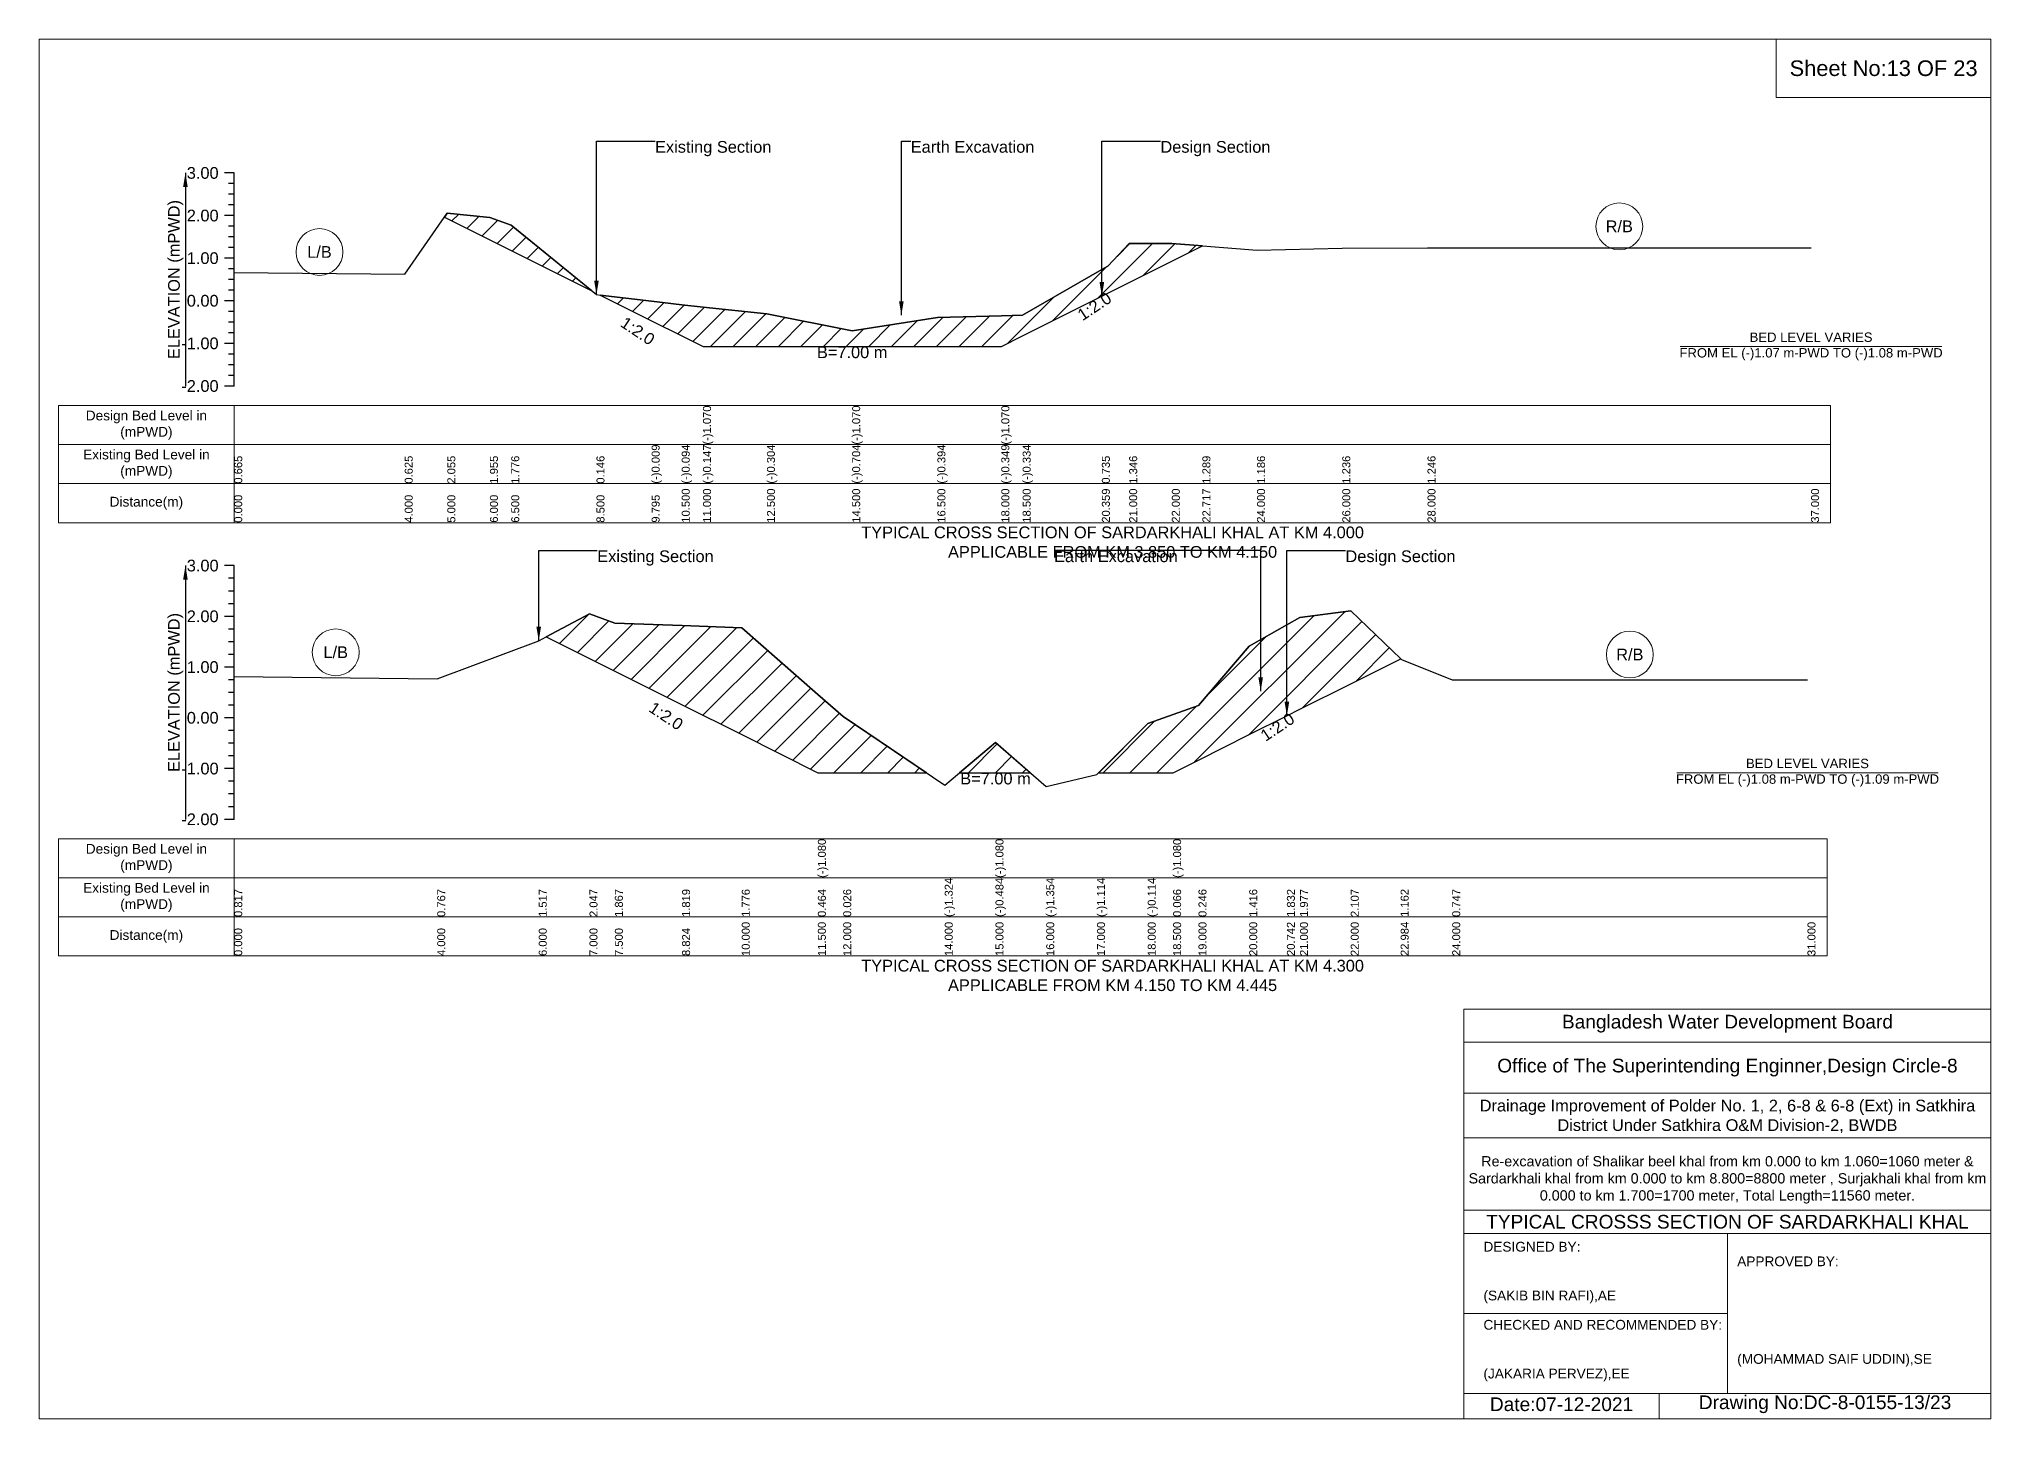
# Model space of a CAD drawing. Header units: inches. Extents: x 93000 to 506000, y -4242 to 0.
# Drawn here: x 220000 to 226000, y -4242 to 0 of the extents above; entities that cross this region are included whole.
import ezdxf

# ---------------------------------------------------------------- set-up
doc = ezdxf.new("R2010")
doc.units = ezdxf.units.IN
doc.header["$LTSCALE"] = 7
doc.header["$MEASUREMENT"] = 0
for name, color, linetype, lineweight in [('Cross section Data Border', 7, 'Continuous', 9), ('Cross Section Labels', 7, 'Continuous', 9), ('Existing_Bed_Level for Xsection', 7, 'Continuous', 25)]:
    doc.layers.add(name, color=color, linetype=linetype, lineweight=lineweight)
doc.styles.get("Standard").update_dxf_attribs({"font": 'arial.ttf'})
doc.dimstyles.get("Standard").update_dxf_attribs({"dimtxt": 0.18, "dimasz": 0.18, "dimexe": 0.18, "dimexo": 0.0625, "dimgap": 0.09, "dimtad": 0, "dimtih": 1, "dimtoh": 1, "dimdec": 4, "dimzin": 0, "dimdsep": 46, "dimtxsty": 'Standard', "dimcen": 0.09, "dimadec": 0, "dimazin": 0, "dimtfac": 1, "dimtdec": 4, "dimtofl": 0, "dimtmove": 0, "dimatfit": 3, "dimfxl": 1, "dimtolj": 1, "dimtzin": 0, "dimarcsym": 0})

msp = doc.modelspace()

# ---------------------------------------------------------------- hatches: boundary and pattern name
at = {"layer": 'Existing_Bed_Level for Xsection'}
h = msp.add_hatch(dxfattribs=at)
h.set_pattern_fill('ANSI31', color=256, scale=393, style=0)
h.paths.add_polyline_path([(221246.5, -547.7), (221255, -551.9), (221386, -617.4), (221451.5, -650.2), (221699.4, -774.1), (221451.5, -572.1), (221386, -548.7), (221255, -535.6)])
h = msp.add_hatch(dxfattribs=at)
h.set_pattern_fill('ANSI31', color=256, scale=393, style=0)
h.paths.add_polyline_path([(221725.2, -787.1), (221883.1, -866), (221975.5, -912.2), (222041, -944.9), (222237.5, -944.9), (222499.5, -944.9), (222761.5, -944.9), (222958, -944.9), (223023.5, -912.2), (223267, -790.5), (223285.5, -781.2), (223351, -748.4), (223482, -682.9), (223576, -636), (223482, -628.5), (223351, -628.5), (223285.5, -697.9), (223267, -708.5), (223023.5, -848.5), (222958, -850.5), (222761.5, -856.4), (222499.5, -897), (222237.5, -844.6), (222041, -824), (221975.5, -817.1), (221883.1, -806)])
h = msp.add_hatch(dxfattribs=at)
h.set_pattern_fill('ANSI31', color=256, scale=468, style=0)
h.paths.add_polyline_path([(221559.2, -1837.8), (221692, -1904.3), (221770, -1943.3), (221976.6, -2046.5), (222160, -2138.3), (222394, -2255.3), (222472, -2255.3), (222727.6, -2255.3), (222472, -2082.7), (222394, -2014.5), (222160, -1809.7), (221976.6, -1803), (221770, -1795.5), (221692, -1767.4)])
h = msp.add_hatch(dxfattribs=at)
h.set_pattern_fill('ANSI31', color=256, scale=468, style=0)
h.paths.add_polyline_path([(223257.3, -2255.3), (223408, -2255.3), (223486, -2255.3), (223564, -2216.3), (223720, -2138.3), (223835.8, -2080.4), (223876, -2060.3), (224032, -1982.3), (224185.5, -1905.5), (224032, -1758.1), (223876, -1778.4), (223835.8, -1800.9), (223720, -1865.9), (223564, -2048.4), (223486, -2076.5), (223408, -2104.6)])
h = msp.add_hatch(dxfattribs=at)
h.set_pattern_fill('ANSI31', color=256, scale=468, style=0)
h.paths.add_polyline_path([(222829.3, -2255.3), (222940, -2255.3), (223046.9, -2255.3), (222940, -2162.3)])

# ---------------------------------------------------------------- linework, layer by layer
at = {"layer": 'Cross section Data Border'}
for points in [[(220060, -1126.8), (225507, -1126.8), (225507, -1486.8), (220060, -1486.8)], [(220060, -2458.8), (225496, -2458.8), (225496, -2818.8), (220060, -2818.8)]]:
    msp.add_lwpolyline(points, close=True, dxfattribs=at)
for points in [[(220600, -1126.8), (220600, -1486.8)], [(220060, -1246.8), (225507, -1246.8)], [(220060, -1366.8), (225507, -1366.8)], [(220600, -2458.8), (220600, -2818.8)], [(220060, -2578.8), (225496, -2578.8)], [(220060, -2698.8), (225496, -2698.8)]]:
    msp.add_lwpolyline(points, dxfattribs=at)
at = {"layer": 'Cross Section Labels'}
for points in [[(220000, 0), (226000, 0), (226000, -4242), (220000, -4242)], [(225340, 0), (226000, 0), (226000, -180), (225340, -180)]]:
    msp.add_lwpolyline(points, close=True, dxfattribs=at)
for points in [[(225045.1, -944.9), (225848.9, -944.9)], [(225034.1, -2255.3), (225837.9, -2255.3)], [(224380, -4242), (224380, -2982), (226000, -2982)], [(224380, -3084), (226000, -3084)], [(224380, -3240), (226000, -3240)], [(224380, -3378), (226000, -3378)], [(224380, -3600), (226000, -3600)], [(224380, -3672), (226000, -3672)], [(225190, -3672), (225190, -4164)], [(224380, -3918), (225190, -3918)], [(224380, -4164), (226000, -4164)], [(224980, -4164), (224980, -4242)]]:
    msp.add_lwpolyline(points, dxfattribs=at)
for centre in [(224857.5, -576), (220862, -654.8), (220912, -1885.2), (224890, -1892.2)]:
    msp.add_circle(centre, 72, dxfattribs=at)
at = {"layer": 'Existing_Bed_Level for Xsection'}
for points in [[(220600, -411.8), (220570, -411.8)], [(220600, -1066.8), (220600, -935.8), (220600, -804.8), (220600, -673.8), (220600, -542.8), (220600, -411.8)], [(220600, -444.5), (220582, -444.5)], [(220600, -477.3), (220582, -477.3)], [(220600, -510), (220582, -510)], [(220600, -717.7), (221124, -722.9), (221255, -535.6), (221386, -548.7), (221451.5, -572.1), (221713.5, -785.6), (221725.2, -787.1), (221883.1, -806), (221975.5, -817.1), (222041, -824), (222041, -824), (222237.5, -844.6), (222499.5, -897), (222499.5, -897), (222761.5, -856.4), (222958, -850.5), (222958, -850.5), (223023.5, -848.5), (223267, -708.5), (223285.5, -697.9), (223351, -628.5), (223482, -628.5), (223576, -636), (223744, -649.4), (224006, -642.9), (224268, -641.5), (225447, -641.5)], [(220600, -542.8), (220570, -542.8)], [(220600, -575.5), (220582, -575.5)], [(220600, -608.3), (220582, -608.3)], [(220600, -641), (220582, -641)], [(220600, -673.8), (220570, -673.8)], [(220600, -706.5), (220582, -706.5)], [(220600, -739.3), (220582, -739.3)], [(220600, -772), (220582, -772)], [(220600, -804.8), (220570, -804.8)], [(220600, -837.5), (220582, -837.5)], [(220600, -870.3), (220582, -870.3)], [(220600, -935.8), (220570, -935.8)], [(220600, -903), (220582, -903)], [(220600, -968.5), (220582, -968.5)], [(220600, -1001.3), (220582, -1001.3)], [(220600, -1066.8), (220570, -1066.8)], [(220600, -1034), (220582, -1034)], [(220600, -1618.8), (220570, -1618.8)], [(220600, -2398.8), (220600, -2242.8), (220600, -2086.8), (220600, -1930.8), (220600, -1774.8), (220600, -1618.8)], [(220600, -1657.8), (220582, -1657.8)], [(220600, -1696.8), (220582, -1696.8)], [(220600, -1735.8), (220582, -1735.8)], [(220600, -1774.8), (220570, -1774.8)], [(220600, -1959.3), (221224, -1967.1), (221536, -1850.1), (221559.2, -1837.8), (221692, -1767.4), (221770, -1795.5), (221976.6, -1803), (222160, -1809.7), (222394, -2014.5), (222394, -2014.5), (222472, -2082.7), (222784, -2293.3), (222940, -2162.3), (222940, -2162.3), (223096, -2298), (223252, -2260.6), (223408, -2104.6), (223486, -2076.5), (223486, -2076.5), (223564, -2048.4), (223720, -1865.9), (223835.8, -1800.9), (223876, -1778.4), (224032, -1758.1), (224185.5, -1905.5), (224188, -1907.8), (224344, -1970.2), (225436, -1970.2)], [(220600, -1813.8), (220582, -1813.8)], [(220600, -1852.8), (220582, -1852.8)], [(220600, -1891.8), (220582, -1891.8)], [(220600, -1930.8), (220570, -1930.8)], [(220600, -1969.8), (220582, -1969.8)], [(220600, -2008.8), (220582, -2008.8)], [(220600, -2086.8), (220570, -2086.8)], [(220600, -2047.8), (220582, -2047.8)], [(220600, -2125.8), (220582, -2125.8)], [(220600, -2164.8), (220582, -2164.8)], [(220600, -2203.8), (220582, -2203.8)], [(220600, -2242.8), (220570, -2242.8)], [(220600, -2281.8), (220582, -2281.8)], [(220600, -2320.8), (220582, -2320.8)], [(220600, -2398.8), (220570, -2398.8)], [(220600, -2359.8), (220582, -2359.8)]]:
    msp.add_lwpolyline(points, dxfattribs=at)
for points in [[(221246.5, -547.7), (221255, -551.9), (221386, -617.4), (221451.5, -650.2), (221699.4, -774.1), (221451.5, -572.1), (221386, -548.7), (221255, -535.6)], [(221725.2, -787.1), (221725.2, -787.1), (221883.1, -866), (221975.5, -912.2), (222041, -944.9), (222041, -944.9), (222237.5, -944.9), (222499.5, -944.9), (222499.5, -944.9), (222761.5, -944.9), (222958, -944.9), (222958, -944.9), (223023.5, -912.2), (223267, -790.5), (223285.5, -781.2), (223351, -748.4), (223482, -682.9), (223576, -636), (223576, -636), (223576, -636), (223482, -628.5), (223351, -628.5), (223285.5, -697.9), (223267, -708.5), (223023.5, -848.5), (222958, -850.5), (222958, -850.5), (222761.5, -856.4), (222499.5, -897), (222499.5, -897), (222237.5, -844.6), (222041, -824), (222041, -824), (221975.5, -817.1), (221883.1, -806), (221725.2, -787.1)], [(221559.2, -1837.8), (221559.2, -1837.8), (221692, -1904.3), (221770, -1943.3), (221976.6, -2046.5), (222160, -2138.3), (222394, -2255.3), (222394, -2255.3), (222472, -2255.3), (222727.6, -2255.3), (222472, -2082.7), (222394, -2014.5), (222394, -2014.5), (222160, -1809.7), (221976.6, -1803), (221770, -1795.5), (221692, -1767.4), (221559.2, -1837.8)], [(223257.3, -2255.3), (223408, -2255.3), (223486, -2255.3), (223486, -2255.3), (223564, -2216.3), (223720, -2138.3), (223835.8, -2080.4), (223876, -2060.3), (224032, -1982.3), (224185.5, -1905.5), (224185.5, -1905.5), (224185.5, -1905.5), (224032, -1758.1), (223876, -1778.4), (223835.8, -1800.9), (223720, -1865.9), (223564, -2048.4), (223486, -2076.5), (223486, -2076.5), (223408, -2104.6)], [(222829.3, -2255.3), (222940, -2255.3), (222940, -2255.3), (223046.9, -2255.3), (222940, -2162.3), (222940, -2162.3)]]:
    msp.add_lwpolyline(points, close=True, dxfattribs=at)

# ---------------------------------------------------------------- texts
at = {"layer": 'Cross section Data Border', "char_height": 30, "width": 480, "attachment_point": 5}
for s, insert in [('Design Bed Level in (mPWD)', (220330, -1186.8)), ('Existing Bed Level in (mPWD)', (220330, -1306.8)), ('Distance(m)', (220330, -1426.8)), ('Design Bed Level in (mPWD)', (220330, -2518.8)), ('Existing Bed Level in (mPWD)', (220330, -2638.8)), ('Distance(m)', (220330, -2758.8))]:
    msp.add_mtext(s, dxfattribs=dict(at, insert=insert))
at = {"layer": 'Cross Section Labels'}
for s, insert, char_height, attachment_point in [('Sheet No:13 OF 23', (225670, -90), 48, 5), ('Existing Section', (221893.5, -313.5), 36, 1), ('Earth Excavation', (222679.5, -313.5), 36, 1), ('Design Section', (223447, -313.5), 36, 1), ('R/B', (224857.5, -576), 36, 5), ('L/B', (220862, -654.8), 36, 5), ('B=7.00 m', (222499.5, -944.9), 36, 2), ('BED LEVEL VARIES ^JFROM EL (-)1.07 m-PWD TO (-)1.08 m-PWD', (225447, -944.9), 28.8, 5), ('TYPICAL CROSS SECTION OF SARDARKHALI KHAL AT KM 4.000^JAPPLICABLE FROM KM 3.850 TO KM 4.150', (223300, -1546.8), 36, 5), ('Existing Section', (221716, -1572), 36, 1), ('Earth Excavation', (223120, -1572), 36, 1), ('Design Section', (224015.8, -1572), 36, 1), ('L/B', (220912, -1885.2), 36, 5), ('R/B', (224890, -1892.2), 36, 5), ('BED LEVEL VARIES ^JFROM EL (-)1.08 m-PWD TO (-)1.09 m-PWD', (225436, -2255.3), 28.8, 5), ('B=7.00 m', (222940, -2255.3), 36, 2), ('TYPICAL CROSS SECTION OF SARDARKHALI KHAL AT KM 4.300^JAPPLICABLE FROM KM 4.150 TO KM 4.445', (223300, -2878.8), 36, 5), ('Bangladesh Water Development Board', (225190, -3027), 42, 5), ('Office of The Superintending Enginner,Design Circle-8', (225190, -3162), 42, 5)]:
    msp.add_mtext(s, dxfattribs=dict(at, insert=insert, char_height=char_height, attachment_point=attachment_point))
at = {"layer": 'Cross Section Labels', "char_height": 36, "attachment_point": 2}
for insert, rotation in [((223234.2, -806.8), 33.69007), ((221850.4, -882.4), 326.30993), ((221937.6, -2066), 326.30993), ((223796.8, -2099.9), 33.69007)]:
    msp.add_mtext('1:2.0', dxfattribs=dict(at, insert=insert, rotation=rotation))
at = {"layer": 'Cross Section Labels'}
for s, insert, char_height, width, attachment_point in [('Drainage Improvement of Polder No. 1, 2, 6-8 & 6-8 (Ext) in Satkhira District Under Satkhira O&M Division-2, BWDB', (225190, -3312), 36, 1680, 5), ('Re-excavation of Shalikar beel khal from km 0.000 to km 1.060=1060 meter & Sardarkhali khal from km 0.000 to km 8.800=8800 meter , Surjakhali khal from km 0.000 to km 1.700=1700 meter, Total Length=11560 meter.', (225190, -3507), 31.4683, 1620, 5), ('TYPICAL CROSSS SECTION OF SARDARKHALI KHAL', (225190, -3636), 42, 1680, 5), ('DESIGNED BY:^J^J^J(SAKIB BIN RAFI),AE', (224440, -3792), 30, 840, 4), ('APPROVED BY:^J^J^J^J^J^J(MOHAMMAD SAIF UDDIN),SE', (225220, -3912), 30, 840, 4), ('CHECKED AND RECOMMENDED BY:^J^J^J(JAKARIA PERVEZ),EE', (224440, -4032), 30, 840, 4), ('Date:07-12-2021', (224680, -4197), 42, 840, 5), ('Drawing No:DC-8-0155-13/23', (225490, -4197), 42, 1320, 5)]:
    msp.add_mtext(s, dxfattribs=dict(at, insert=insert, char_height=char_height, width=width, attachment_point=attachment_point))
at = {"layer": 'Existing_Bed_Level for Xsection', "char_height": 36, "attachment_point": 6}
for s, insert in [('3.00', (220552, -411.8)), ('2.00', (220552, -542.8)), ('1.00', (220552, -673.8)), ('0.00', (220552, -804.8)), ('-1.00', (220552, -935.8)), ('-2.00', (220552, -1066.8)), ('3.00', (220552, -1618.8)), ('2.00', (220552, -1774.8)), ('1.00', (220552, -1930.8)), ('0.00', (220552, -2086.8)), ('-1.00', (220552, -2242.8)), ('-2.00', (220552, -2398.8))]:
    msp.add_mtext(s, dxfattribs=dict(at, insert=insert))
at = {"layer": 'Existing_Bed_Level for Xsection', "rotation": 90}
for s, insert, char_height, attachment_point in [('ELEVATION (mPWD)', (220420, -739.3), 36, 5), ('(-)1.070', (222041, -1246.8), 24.6, 1), ('(-)1.070', (222499.5, -1246.8), 24.6, 1), ('(-)1.070', (222958, -1246.8), 24.6, 1), ('(-)0.009', (221883.1, -1366.8), 24.6, 1), ('(-)0.094', (221975.5, -1366.8), 24.6, 1), ('(-)0.147', (222041, -1366.8), 24.6, 1), ('(-)0.304', (222237.5, -1366.8), 24.6, 1), ('(-)0.704', (222499.5, -1366.8), 24.6, 1), ('(-)0.394', (222761.5, -1366.8), 24.6, 1), ('(-)0.349', (222958, -1366.8), 24.6, 1), ('(-)0.334', (223023.5, -1366.8), 24.6, 1), ('0.665', (220600, -1366.8), 24.6, 1), ('0.625', (221124, -1366.8), 24.6, 1), ('2.055', (221255, -1366.8), 24.6, 1), ('1.955', (221386, -1366.8), 24.6, 1), ('1.776', (221451.5, -1366.8), 24.6, 1), ('0.146', (221713.5, -1366.8), 24.6, 1), ('0.735', (223267, -1366.8), 24.6, 1), ('1.346', (223351, -1366.8), 24.6, 1), ('1.289', (223576, -1366.8), 24.6, 1), ('1.186', (223744, -1366.8), 24.6, 1), ('1.236', (224006, -1366.8), 24.6, 1), ('1.246', (224268, -1366.8), 24.6, 1), ('0.000', (220600, -1486.8), 24.6, 1), ('4.000', (221124, -1486.8), 24.6, 1), ('5.000', (221255, -1486.8), 24.6, 1), ('6.000', (221386, -1486.8), 24.6, 1), ('6.500', (221451.5, -1486.8), 24.6, 1), ('8.500', (221713.5, -1486.8), 24.6, 1), ('9.795', (221883.1, -1486.8), 24.6, 1), ('10.500', (221975.5, -1486.8), 24.6, 1), ('11.000', (222041, -1486.8), 24.6, 1), ('12.500', (222237.5, -1486.8), 24.6, 1), ('14.500', (222499.5, -1486.8), 24.6, 1), ('16.500', (222761.5, -1486.8), 24.6, 1), ('18.000', (222958, -1486.8), 24.6, 1), ('18.500', (223023.5, -1486.8), 24.6, 1), ('20.359', (223267, -1486.8), 24.6, 1), ('21.000', (223351, -1486.8), 24.6, 1), ('22.000', (223482, -1486.8), 24.6, 1), ('22.717', (223576, -1486.8), 24.6, 1), ('24.000', (223744, -1486.8), 24.6, 1), ('26.000', (224006, -1486.8), 24.6, 1), ('28.000', (224268, -1486.8), 24.6, 1), ('37.000', (225447, -1486.8), 24.6, 1), ('ELEVATION (mPWD)', (220420, -2008.8), 36, 5), ('(-)1.080', (222394, -2578.8), 24.6, 1), ('(-)1.080', (222940, -2578.8), 24.6, 1), ('(-)1.080', (223486, -2578.8), 24.6, 1), ('(-)1.324', (222784, -2698.8), 24.6, 1), ('(-)0.484', (222940, -2698.8), 24.6, 1), ('(-)1.354', (223096, -2698.8), 24.6, 1), ('(-)1.114', (223252, -2698.8), 24.6, 1), ('(-)0.114', (223408, -2698.8), 24.6, 1), ('0.817', (220600, -2698.8), 24.6, 1), ('0.767', (221224, -2698.8), 24.6, 1), ('1.517', (221536, -2698.8), 24.6, 1), ('2.047', (221692, -2698.8), 24.6, 1), ('1.867', (221770, -2698.8), 24.6, 1), ('1.819', (221976.6, -2698.8), 24.6, 1), ('1.776', (222160, -2698.8), 24.6, 1), ('0.464', (222394, -2698.8), 24.6, 1), ('0.026', (222472, -2698.8), 24.6, 1), ('0.066', (223486, -2698.8), 24.6, 1), ('0.246', (223564, -2698.8), 24.6, 1), ('1.416', (223720, -2698.8), 24.6, 1), ('1.832', (223835.8, -2698.8), 24.6, 1), ('1.977', (223876, -2698.8), 24.6, 1), ('2.107', (224032, -2698.8), 24.6, 1), ('1.162', (224185.5, -2698.8), 24.6, 1), ('0.747', (224344, -2698.8), 24.6, 1), ('0.000', (220600, -2818.8), 24.6, 1), ('4.000', (221224, -2818.8), 24.6, 1), ('6.000', (221536, -2818.8), 24.6, 1), ('7.000', (221692, -2818.8), 24.6, 1), ('7.500', (221770, -2818.8), 24.6, 1), ('8.824', (221976.6, -2818.8), 24.6, 1), ('10.000', (222160, -2818.8), 24.6, 1), ('11.500', (222394, -2818.8), 24.6, 1), ('12.000', (222472, -2818.8), 24.6, 1), ('14.000', (222784, -2818.8), 24.6, 1), ('15.000', (222940, -2818.8), 24.6, 1), ('16.000', (223096, -2818.8), 24.6, 1), ('17.000', (223252, -2818.8), 24.6, 1), ('18.000', (223408, -2818.8), 24.6, 1), ('18.500', (223486, -2818.8), 24.6, 1), ('19.000', (223564, -2818.8), 24.6, 1), ('20.000', (223720, -2818.8), 24.6, 1), ('20.742', (223835.8, -2818.8), 24.6, 1), ('21.000', (223876, -2818.8), 24.6, 1), ('22.000', (224032, -2818.8), 24.6, 1), ('22.984', (224185.5, -2818.8), 24.6, 1), ('24.000', (224344, -2818.8), 24.6, 1), ('31.000', (225436, -2818.8), 24.6, 1)]:
    msp.add_mtext(s, dxfattribs=dict(at, insert=insert, char_height=char_height, attachment_point=attachment_point))

# ---------------------------------------------------------------- leaders
at = {"layer": 'Cross Section Labels', "annotation_type": 0, "has_hookline": 1}
for points, hookline_direction, text_width in [([(221713.5, -785.6), (221713.5, -313.5), (221893.4, -313.5)], 0, 350.4), ([(222650.7, -849.2), (222650.7, -313.5), (222679.4, -313.5)], 0, 372.7), ([(223267, -790.5), (223267, -313.5), (223446.9, -313.5)], 0, 330.9), ([(221536, -1850.1), (221536, -1572), (221715.9, -1572)], 0, 350.4), ([(223755.2, -2004.9), (223755.2, -1572), (223120.1, -1572)], 1, 372.7), ([(223835.8, -2080.4), (223835.8, -1572), (224015.7, -1572)], 0, 330.9)]:
    msp.add_leader(points, dimstyle='Standard', override={"dimasz": 43.2}, dxfattribs=dict(at, hookline_direction=hookline_direction, text_width=text_width))
at = {"layer": 'Existing_Bed_Level for Xsection'}
for points in [[(220450, -411.8), (220450, -1066.8)], [(220450, -1618.8), (220450, -2398.8)]]:
    msp.add_leader(points, dimstyle='Standard', override={"dimasz": 43.2}, dxfattribs=at)

doc.saveas('drawing.dxf')
